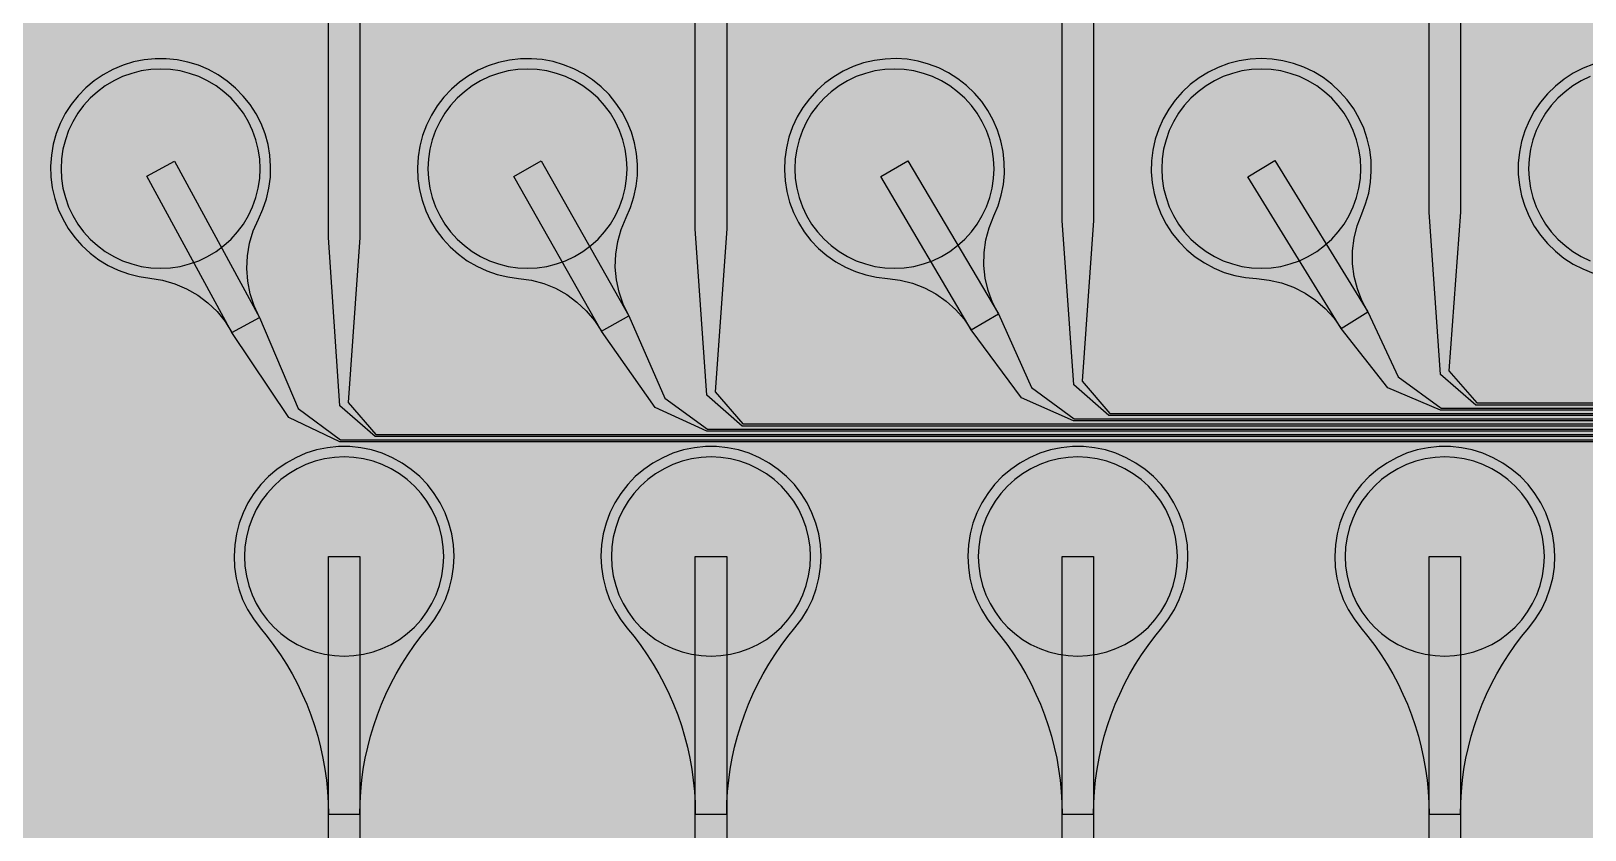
# Model space of a CAD drawing. Header units: metres. Extents: x -7240 to 10960, y -29667 to 1823.
# Drawn here: x 3424 to 4907, y -18413 to -17651 of the extents above; entities that cross this region are included whole.
import ezdxf

# ---------------------------------------------------------------- set-up
doc = ezdxf.new("R2010")
doc.units = ezdxf.units.M
for name, color, linetype in [('Metal1', 4, 'CONTINUOUS'), ('Polyimide', 7, 'CONTINUOUS'), ('Polyimide_Negative', 5, 'CONTINUOUS')]:
    doc.layers.add(name, color=color, linetype=linetype)

msp = doc.modelspace()

# ---------------------------------------------------------------- hatches: boundary and pattern name
at = {"layer": 'Polyimide'}
msp.add_hatch(color=7, dxfattribs=at).paths.add_polyline_path([(4088.5, -11806.9), (4098.7, -11851.2), (4115.6, -11893.5), (4138.6, -11932.7), (4167.4, -11968), (4201.1, -11998.5), (4239, -12023.6), (4280.3, -12042.7), (4349.2, -12073.7), (4413.2, -12113.8), (4471.3, -12162), (4522.3, -12217.7), (4565.4, -12279.7), (4599.7, -12346.9), (4624.7, -12418.2), (4639.9, -12492.2), (4645, -12567.5), (4639.9, -12642.8), (4624.7, -12716.8), (4599.7, -12788.1), (4565.4, -12855.3), (4522.3, -12917.3), (4471.3, -12973), (4413.2, -13021.2), (4349.2, -13061.3), (4280.3, -13092.3), (4239, -13111.4), (4201.1, -13136.5), (4167.4, -13167), (4138.6, -13202.3), (4115.6, -13241.5), (4098.7, -13283.8), (4088.5, -13328.1), (4085, -13373.5), (4085, -13567.5), (4099.4, -13861.6), (4142.6, -14152.8), (4214.2, -14438.4), (4313.4, -14715.5), (4439.2, -14981.7), (4590.6, -15234.2), (4766, -15470.7), (4963.7, -15688.8), (5181.8, -15886.5), (5418.3, -16061.9), (5670.8, -16213.3), (5936.9, -16339.1), (6214.1, -16438.3), (6499.7, -16509.9), (6790.9, -16553.1), (7085, -16567.5), (9960.4, -16567.5), (10038.8, -16571.4), (10116.4, -16582.9), (10192.6, -16601.9), (10266.5, -16628.4), (10337.5, -16662), (10404.8, -16702.3), (10467.9, -16749.1), (10526.1, -16801.8), (10578.8, -16860), (10625.6, -16923), (10665.9, -16990.4), (10699.5, -17061.4), (10725.9, -17135.3), (10745, -17211.4), (10756.5, -17289.1), (10760.4, -17367.5), (10760.4, -21957.3), (10721.6, -22012.9), (10686, -22070.6), (10653.6, -22130.1), (10624.5, -22191.4), (10598.9, -22254.2), (10576.8, -22318.2), (10558.3, -22383.5), (10543.4, -22449.6), (10532.2, -22516.5), (10524.7, -22583.8), (10521, -22651.5), (10521, -22719.3), (10524.7, -22787), (10532.2, -22854.4), (10543.4, -22921.2), (10558.3, -22987.4), (10576.8, -23052.6), (10598.9, -23116.7), (10624.5, -23179.5), (10653.6, -23240.7), (10686, -23300.3), (10721.6, -23357.9), (10760.4, -23413.5), (10760.4, -28667.5), (10756.5, -28745.9), (10745, -28823.6), (10725.9, -28899.7), (10699.5, -28973.6), (10665.9, -29044.6), (10625.6, -29112), (10578.8, -29175), (10526.1, -29233.2), (10467.9, -29285.9), (10404.8, -29332.7), (10337.5, -29373), (10266.5, -29406.6), (10192.6, -29433.1), (10116.4, -29452.1), (10038.8, -29463.6), (9960.4, -29467.5), (-6239.6, -29467.5), (-6318, -29463.6), (-6395.7, -29452.1), (-6471.9, -29433.1), (-6545.8, -29406.6), (-6616.7, -29373), (-6684.1, -29332.7), (-6747.1, -29285.9), (-6805.3, -29233.2), (-6858, -29175), (-6904.8, -29112), (-6945.2, -29044.6), (-6978.7, -28973.6), (-7005.2, -28899.7), (-7024.3, -28823.6), (-7035.8, -28745.9), (-7039.6, -28667.5), (-7039.6, -23426.3), (-6999.4, -23370.1), (-6962.3, -23311.6), (-6928.7, -23251.2), (-6898.5, -23189), (-6871.8, -23125.1), (-6848.8, -23059.9), (-6829.5, -22993.4), (-6814, -22926), (-6802.4, -22857.8), (-6794.6, -22789.1), (-6790.7, -22720), (-6790.7, -22650.8), (-6794.6, -22581.8), (-6802.4, -22513), (-6814, -22444.8), (-6829.5, -22377.4), (-6848.8, -22311), (-6871.8, -22245.7), (-6898.5, -22181.9), (-6928.7, -22119.7), (-6962.3, -22059.2), (-6999.4, -22000.8), (-7039.6, -21944.5), (-7039.6, -17367.5), (-7035.8, -17289.1), (-7024.3, -17211.4), (-7005.2, -17135.3), (-6978.7, -17061.4), (-6945.2, -16990.4), (-6904.8, -16923), (-6858, -16860), (-6805.3, -16801.8), (-6747.1, -16749.1), (-6684.1, -16702.3), (-6616.7, -16662), (-6545.8, -16628.4), (-6471.9, -16601.9), (-6395.7, -16582.9), (-6318, -16571.4), (-6239.6, -16567.5), (-3334, -16567.5), (-3039.9, -16553.1), (-2748.7, -16509.9), (-2463.1, -16438.3), (-2185.9, -16339.1), (-1919.8, -16213.3), (-1667.3, -16061.9), (-1430.8, -15886.5), (-1212.7, -15688.8), (-1015, -15470.7), (-839.6, -15234.2), (-688.2, -14981.7), (-562.4, -14715.5), (-463.2, -14438.4), (-391.6, -14152.8), (-348.4, -13861.6), (-334, -13567.5), (-334, -13373.5), (-337.5, -13328.1), (-347.7, -13283.8), (-364.6, -13241.5), (-387.6, -13202.3), (-416.4, -13167), (-450.1, -13136.5), (-488, -13111.4), (-529.3, -13092.3), (-529.3, -13092.3), (-598.2, -13061.3), (-662.2, -13021.2), (-720.3, -12973), (-771.3, -12917.3), (-814.4, -12855.3), (-848.7, -12788.1), (-873.7, -12716.8), (-888.9, -12642.8), (-894, -12567.5), (-888.9, -12492.2), (-873.7, -12418.2), (-848.7, -12346.9), (-814.4, -12279.7), (-771.3, -12217.7), (-720.3, -12162), (-662.2, -12113.8), (-598.2, -12073.7), (-529.3, -12042.7), (-488, -12023.6), (-450.1, -11998.5), (-416.4, -11968), (-387.6, -11932.7), (-364.6, -11893.5), (-347.7, -11851.2), (-337.5, -11806.9), (-334, -11761.5), (-334, -11074.3), (-337.5, -11028.9), (-347.7, -10984.6), (-364.6, -10942.4), (-387.6, -10903.1), (-416.4, -10867.8), (-450.1, -10837.3), (-488, -10812.2), (-529.3, -10793.2), (-529.3, -10793.2), (-598.2, -10762.1), (-662.2, -10722.1), (-720.3, -10673.8), (-771.3, -10618.1), (-814.4, -10556.1), (-848.7, -10488.9), (-873.7, -10417.6), (-888.9, -10343.7), (-894, -10268.3), (-888.9, -10193), (-873.7, -10119), (-848.7, -10047.8), (-814.4, -9980.5), (-771.3, -9918.5), (-720.3, -9862.9), (-662.2, -9814.6), (-598.2, -9774.6), (-529.3, -9743.5), (-488, -9724.5), (-450.1, -9699.4), (-416.4, -9668.8), (-387.6, -9633.5), (-364.6, -9594.3), (-347.7, -9552), (-337.5, -9507.7), (-334, -9462.4), (-334, -8775.1), (-337.5, -8729.8), (-347.7, -8685.5), (-364.6, -8643.2), (-387.6, -8604), (-416.4, -8568.7), (-450.1, -8538.1), (-488, -8513), (-529.3, -8494), (-529.3, -8494), (-598.2, -8462.9), (-662.2, -8422.9), (-720.3, -8374.6), (-771.3, -8319), (-814.4, -8257), (-848.7, -8189.7), (-873.7, -8118.5), (-888.9, -8044.5), (-894, -7969.2), (-888.9, -7893.8), (-873.7, -7819.9), (-848.7, -7748.6), (-814.4, -7681.4), (-771.3, -7619.4), (-720.3, -7563.7), (-662.2, -7515.4), (-598.2, -7475.4), (-529.3, -7444.3), (-529.3, -7444.3), (-488, -7425.3), (-450.1, -7400.2), (-416.4, -7369.7), (-387.6, -7334.4), (-364.6, -7295.1), (-347.7, -7252.9), (-337.5, -7208.6), (-334, -7163.2), (-334, -6476), (-337.5, -6430.6), (-347.7, -6386.3), (-364.6, -6344), (-387.6, -6304.8), (-416.4, -6269.5), (-450.1, -6239), (-488, -6213.9), (-529.3, -6194.8), (-529.3, -6194.8), (-598.2, -6163.8), (-662.2, -6123.7), (-720.3, -6075.5), (-771.3, -6019.8), (-814.4, -5957.8), (-848.7, -5890.6), (-873.7, -5819.3), (-888.9, -5745.3), (-894, -5670), (-888.9, -5594.7), (-873.7, -5520.7), (-848.7, -5449.4), (-814.4, -5382.2), (-771.3, -5320.2), (-720.3, -5264.5), (-662.2, -5216.3), (-598.2, -5176.2), (-529.3, -5145.2), (-529.3, -5145.2), (-488, -5126.1), (-450.1, -5101), (-416.4, -5070.5), (-387.6, -5035.2), (-364.6, -4996), (-347.7, -4953.7), (-337.5, -4909.4), (-334, -4864), (-334, 380), (-334, 1522.5), (-289, 1522.5), (-288.8, 1515.6), (-288.1, 1508.8), (-287, 1502), (-285.4, 1495.3), (-283.4, 1488.7), (-281, 1482.3), (-278.2, 1476.1), (-274.9, 1470), (-271.3, 1464.2), (-267.3, 1458.6), (-262.9, 1453.3), (-258.2, 1448.3), (-253.2, 1443.6), (-247.9, 1439.2), (-242.3, 1435.2), (-236.5, 1431.6), (-230.4, 1428.3), (-224.2, 1425.5), (-217.8, 1423.1), (-211.2, 1421.1), (-204.5, 1419.5), (-197.7, 1418.4), (-190.9, 1417.7), (-184, 1417.5), (-177.1, 1417.7), (-170.3, 1418.4), (-163.5, 1419.5), (-156.8, 1421.1), (-150.2, 1423.1), (-143.8, 1425.5), (-137.6, 1428.3), (-131.5, 1431.6), (-125.7, 1435.2), (-120.1, 1439.2), (-114.8, 1443.6), (-109.8, 1448.3), (-105.1, 1453.3), (-100.7, 1458.6), (-96.7, 1464.2), (-93.1, 1470), (-89.8, 1476.1), (-87, 1482.3), (-84.6, 1488.7), (-82.6, 1495.3), (-81, 1502), (-79.9, 1508.8), (-79.2, 1515.6), (-79, 1522.5), (1786, 1522.5), (3835, 1522.5), (3835.2, 1529), (3835.9, 1535.6), (3836.9, 1542), (3838.4, 1548.4), (3840.3, 1554.6), (3842.6, 1560.8), (3845.3, 1566.7), (3848.4, 1572.5), (3851.9, 1578.1), (3855.7, 1583.4), (3859.8, 1588.4), (3864.3, 1593.2), (3869.1, 1597.7), (3874.1, 1601.8), (3879.4, 1605.6), (3885, 1609.1), (3890.8, 1612.2), (3896.7, 1614.9), (3902.9, 1617.2), (3909.1, 1619.1), (3915.5, 1620.6), (3921.9, 1621.6), (3928.5, 1622.3), (3935, 1622.5), (3941.5, 1622.3), (3948.1, 1621.6), (3954.5, 1620.6), (3960.9, 1619.1), (3967.1, 1617.2), (3973.3, 1614.9), (3979.2, 1612.2), (3985, 1609.1), (3990.6, 1605.6), (3995.9, 1601.8), (4000.9, 1597.7), (4005.7, 1593.2), (4010.2, 1588.4), (4014.3, 1583.4), (4018.1, 1578.1), (4021.6, 1572.5), (4024.7, 1566.7), (4027.4, 1560.8), (4029.7, 1554.6), (4031.6, 1548.4), (4033.1, 1542), (4034.1, 1535.6), (4034.8, 1529), (4035, 1522.5), (4085, 1522.5), (4085, 380), (4085, 330), (4085, -4864), (4088.5, -4909.4), (4098.7, -4953.7), (4115.6, -4996), (4138.6, -5035.2), (4167.4, -5070.5), (4201.1, -5101), (4239, -5126.1), (4280.3, -5145.2), (4280.3, -5145.2), (4349.2, -5176.2), (4413.2, -5216.3), (4471.3, -5264.5), (4522.3, -5320.2), (4565.4, -5382.2), (4599.7, -5449.4), (4624.7, -5520.7), (4639.9, -5594.7), (4645, -5670), (4639.9, -5745.3), (4624.7, -5819.3), (4599.7, -5890.6), (4565.4, -5957.8), (4522.3, -6019.8), (4471.3, -6075.5), (4413.2, -6123.7), (4349.2, -6163.8), (4280.3, -6194.8), (4239, -6213.9), (4201.1, -6239), (4167.4, -6269.5), (4138.6, -6304.8), (4115.6, -6344), (4098.7, -6386.3), (4088.5, -6430.6), (4085, -6476), (4085, -11761.5), (4088.5, -11806.9)])

# ---------------------------------------------------------------- linework, layer by layer
at = {"layer": 'Metal1'}
for points in [[(9321.9, -19226.6), (9321.9, -18067.4), (9292.5, -18038), (3752.5, -18038), (3718.9, -18008.6), (3707.9, -17848), (3707.9, -17042.5), (3737.9, -17042.5), (3737.9, -17848), (3726.8, -18005.4), (3753.3, -18036), (9293.3, -18036), (9323.9, -18066.6), (9323.9, -19227.4)], [(9331.9, -19236.6), (9331.9, -18057.4), (9302.5, -18028), (4102.5, -18028), (4068.9, -17998.6), (4057.9, -17840), (4057.9, -17042.5), (4087.9, -17042.5), (4087.9, -17840), (4076.9, -17995.4), (4103.3, -18026), (9303.3, -18026), (9333.9, -18056.6), (9333.9, -19237.4)], [(9341.9, -19246.6), (9341.9, -18047.4), (9312.5, -18018), (4452.5, -18018), (4418.9, -17988.7), (4407.9, -17832), (4407.9, -17042.5), (4437.9, -17042.5), (4437.9, -17832), (4426.9, -17985.3), (4453.3, -18016), (9313.3, -18016), (9343.9, -18046.6), (9343.9, -19247.4)], [(9351.9, -19256.6), (9351.9, -18037.4), (9322.5, -18008), (4802.5, -18008), (4768.8, -17978.7), (4757.9, -17824), (4757.9, -17042.5), (4787.9, -17042.5), (4787.9, -17824), (4776.9, -17975.3), (4803.3, -18006), (9323.3, -18006), (9353.9, -18036.6), (9353.9, -19257.4)], [(4914.6, -17682.9), (4904.9, -17686.7), (4895.5, -17691.5), (4886.7, -17697.1), (4878.5, -17703.7), (4871, -17711), (4864.3, -17719), (4858.3, -17727.6), (4853.3, -17736.8), (4849.2, -17746.5), (4846.1, -17756.5), (4844.1, -17766.8), (4843, -17777.2), (4843, -17787.7), (4844, -17798.1), (4846.1, -17808.4), (4849.2, -17818.4), (4853.3, -17828), (4858.3, -17837.2), (4864.2, -17845.9), (4870.9, -17853.9), (4878.4, -17861.2), (4886.6, -17867.8), (4895.4, -17873.5), (4904.7, -17878.2), (4914.5, -17882.1)], [(9316.9, -19221.6), (9316.9, -18072.4), (9287.5, -18043), (3718.8, -18043), (3670.3, -18019.9), (3615.8, -17938.7), (3534.7, -17789.7), (3561.1, -17775.3), (3642.2, -17924.4), (3679.2, -18011.4), (3719.4, -18041), (9288.3, -18041), (9318.9, -18071.6), (9318.9, -19222.4)], [(9326.9, -19231.6), (9326.9, -18062.4), (9297.5, -18033), (4068.8, -18033), (4019.7, -18010.4), (3968.4, -17937.6), (3884.8, -17789.9), (3910.9, -17775.1), (3994.5, -17922.8), (4028.9, -18001.4), (4069.4, -18031), (9298.3, -18031), (9328.9, -18061.6), (9328.9, -19232.4)], [(9336.9, -19241.6), (9336.9, -18052.4), (9307.5, -18023), (4418.8, -18023), (4369.1, -18001), (4321.1, -17936.3), (4235, -17790.1), (4260.8, -17774.9), (4347, -17921.1), (4378.6, -17991.3), (4419.4, -18021), (9308.3, -18021), (9338.9, -18051.6), (9338.9, -19242.4)], [(9346.9, -19251.6), (9346.9, -18042.4), (9317.5, -18013), (4768.8, -18013), (4718.4, -17991.7), (4674, -17934.9), (4585.1, -17790.4), (4610.7, -17774.6), (4699.6, -17919.2), (4728.4, -17981.2), (4769.3, -18011), (9318.3, -18011), (9348.9, -18041.6), (9348.9, -19252.4)], [(3133.3, -19126), (4742.5, -19126), (4768.9, -19095.3), (4757.9, -18942), (4757.9, -18152.5), (4787.9, -18152.5), (4787.9, -18942), (4776.9, -19098.7), (4743.3, -19128), (3132.5, -19128)], [(3143.3, -19116), (4392.5, -19116), (4418.8, -19085.3), (4407.9, -18934), (4407.9, -18152.5), (4437.9, -18152.5), (4437.9, -18934), (4426.9, -19088.7), (4393.3, -19118), (3142.5, -19118)], [(3153.3, -19106), (4042.5, -19106), (4068.8, -19075.3), (4057.9, -18926), (4057.9, -18152.5), (4087.9, -18152.5), (4087.9, -18926), (4076.9, -19078.7), (4043.3, -19108), (3152.5, -19108)], [(3163.3, -19096), (3692.5, -19096), (3718.8, -19065.3), (3707.9, -18918), (3707.9, -18152.5), (3737.9, -18152.5), (3737.9, -18918), (3727, -19068.7), (3693.3, -19098), (3162.5, -19098)]]:
    msp.add_lwpolyline(points, dxfattribs=at)
for points in [[(3642.2, -17924.4), (3637, -17913.4), (3633.2, -17901.8), (3630.9, -17889.8), (3630, -17877.7), (3630.6, -17865.5), (3632.7, -17853.5), (3636.2, -17841.8), (3641.2, -17830.7), (3645.5, -17821.2), (3648.9, -17811.2), (3651.2, -17801), (3652.6, -17790.6), (3652.8, -17780.2), (3652.1, -17769.7), (3650.3, -17759.4), (3647.5, -17749.3), (3643.7, -17739.5), (3638.9, -17730.2), (3633.2, -17721.4), (3626.7, -17713.2), (3619.4, -17705.7), (3611.4, -17698.9), (3602.8, -17693), (3593.6, -17688), (3583.9, -17683.9), (3573.9, -17680.8), (3563.6, -17678.7), (3553.2, -17677.6), (3542.7, -17677.6), (3532.3, -17678.7), (3522, -17680.7), (3512, -17683.8), (3502.4, -17687.9), (3493.1, -17692.9), (3484.5, -17698.8), (3476.5, -17705.5), (3469.1, -17713), (3462.6, -17721.2), (3456.9, -17730), (3452.1, -17739.4), (3448.3, -17749.1), (3445.5, -17759.2), (3443.7, -17769.5), (3442.9, -17780), (3443.2, -17790.4), (3444.5, -17800.8), (3446.8, -17811.1), (3450.2, -17821), (3454.5, -17830.5), (3459.8, -17839.6), (3465.9, -17848.1), (3472.8, -17855.9), (3480.5, -17863.1), (3488.9, -17869.4), (3497.9, -17874.8), (3507.3, -17879.3), (3517.2, -17882.9), (3527.3, -17885.5), (3537.7, -17887), (3549.7, -17888.9), (3561.4, -17892.3), (3572.6, -17897.1), (3583.2, -17903.2), (3592.9, -17910.5), (3601.7, -17918.9), (3609.4, -17928.4), (3615.8, -17938.7), (3642.2, -17924.4)], [(3994.5, -17922.8), (3989.2, -17911.9), (3985.2, -17900.3), (3982.7, -17888.4), (3981.6, -17876.3), (3982, -17864.1), (3983.9, -17852.1), (3987.2, -17840.4), (3992, -17829.1), (3996.1, -17819.5), (3999.3, -17809.5), (4001.5, -17799.3), (4002.7, -17788.9), (4002.8, -17778.4), (4001.9, -17768), (3999.9, -17757.7), (3996.9, -17747.6), (3992.9, -17737.9), (3988, -17728.7), (3982.2, -17720), (3975.6, -17711.9), (3968.1, -17704.5), (3960, -17697.9), (3951.3, -17692.1), (3942, -17687.2), (3932.3, -17683.3), (3922.2, -17680.4), (3911.9, -17678.4), (3901.5, -17677.6), (3891, -17677.7), (3880.6, -17678.9), (3870.3, -17681.2), (3860.4, -17684.4), (3850.8, -17688.7), (3841.7, -17693.8), (3833.1, -17699.9), (3825.2, -17706.7), (3818, -17714.4), (3811.6, -17722.7), (3806.1, -17731.6), (3801.4, -17741), (3797.8, -17750.8), (3795.1, -17760.9), (3793.5, -17771.3), (3792.9, -17781.7), (3793.3, -17792.2), (3794.8, -17802.6), (3797.3, -17812.7), (3800.8, -17822.6), (3805.3, -17832.1), (3810.7, -17841.1), (3817, -17849.5), (3824.1, -17857.2), (3831.9, -17864.2), (3840.4, -17870.3), (3849.4, -17875.6), (3858.9, -17880), (3868.8, -17883.4), (3879, -17885.8), (3889.4, -17887.2), (3901.5, -17888.9), (3913.3, -17892), (3924.5, -17896.6), (3935.2, -17902.5), (3945, -17909.7), (3953.9, -17918), (3961.8, -17927.4), (3968.4, -17937.6), (3994.5, -17922.8)], [(4347, -17921.1), (4341.5, -17910.2), (4337.3, -17898.8), (4334.5, -17886.9), (4333.2, -17874.8), (4333.4, -17862.6), (4335.1, -17850.5), (4338.2, -17838.8), (4342.8, -17827.5), (4346.8, -17817.8), (4349.8, -17807.7), (4351.8, -17797.5), (4352.8, -17787), (4352.7, -17776.5), (4351.6, -17766.1), (4349.4, -17755.9), (4346.3, -17745.9), (4342.1, -17736.3), (4337.1, -17727.1), (4331.1, -17718.5), (4324.3, -17710.5), (4316.7, -17703.2), (4308.5, -17696.8), (4299.6, -17691.2), (4290.3, -17686.4), (4280.5, -17682.7), (4270.4, -17679.9), (4260.1, -17678.2), (4249.6, -17677.5), (4239.1, -17677.9), (4228.7, -17679.3), (4218.5, -17681.7), (4208.6, -17685.1), (4199.1, -17689.5), (4190.1, -17694.8), (4181.6, -17701), (4173.9, -17708), (4166.8, -17715.8), (4160.6, -17724.2), (4155.2, -17733.2), (4150.7, -17742.7), (4147.2, -17752.6), (4144.8, -17762.7), (4143.3, -17773.1), (4142.9, -17783.6), (4143.5, -17794), (4145.2, -17804.4), (4147.9, -17814.5), (4151.6, -17824.3), (4156.2, -17833.7), (4161.8, -17842.6), (4168.2, -17850.9), (4175.4, -17858.5), (4183.3, -17865.3), (4191.9, -17871.3), (4201.1, -17876.5), (4210.7, -17880.7), (4220.6, -17883.9), (4230.9, -17886.1), (4241.3, -17887.3), (4253.4, -17888.8), (4265.2, -17891.8), (4276.6, -17896.1), (4287.3, -17901.9), (4297.3, -17908.9), (4306.3, -17917), (4314.3, -17926.2), (4321.1, -17936.3), (4347, -17921.1)], [(4699.6, -17919.2), (4693.8, -17908.4), (4689.5, -17897.1), (4686.5, -17885.3), (4685, -17873.2), (4684.9, -17861), (4686.4, -17848.9), (4689.3, -17837.1), (4693.6, -17825.7), (4697.4, -17815.9), (4700.3, -17805.8), (4702.1, -17795.5), (4702.8, -17785), (4702.6, -17774.6), (4701.3, -17764.2), (4698.9, -17754), (4695.6, -17744), (4691.3, -17734.5), (4686, -17725.4), (4679.9, -17716.9), (4672.9, -17709.1), (4665.2, -17702), (4656.9, -17695.6), (4647.9, -17690.2), (4638.5, -17685.7), (4628.6, -17682.1), (4618.5, -17679.5), (4608.1, -17678), (4597.6, -17677.5), (4587.2, -17678), (4576.8, -17679.6), (4566.6, -17682.3), (4556.8, -17685.9), (4547.4, -17690.4), (4538.5, -17695.9), (4530.1, -17702.3), (4522.5, -17709.4), (4515.6, -17717.3), (4509.5, -17725.8), (4504.3, -17734.9), (4500, -17744.5), (4496.7, -17754.5), (4494.4, -17764.7), (4493.1, -17775.1), (4492.9, -17785.6), (4493.7, -17796), (4495.6, -17806.3), (4498.5, -17816.4), (4502.4, -17826.1), (4507.2, -17835.4), (4512.9, -17844.2), (4519.5, -17852.4), (4526.9, -17859.8), (4534.9, -17866.5), (4543.6, -17872.4), (4552.8, -17877.3), (4562.5, -17881.4), (4572.5, -17884.4), (4582.8, -17886.4), (4593.3, -17887.4), (4605.4, -17888.7), (4617.2, -17891.4), (4628.7, -17895.6), (4639.6, -17901.1), (4649.7, -17907.9), (4658.9, -17915.9), (4667, -17924.9), (4674, -17934.9), (4699.6, -17919.2)], [(3737.9, -18398.1), (3738.1, -18387.3), (3738.7, -18376.6), (3739.8, -18365.9), (3741.2, -18355.3), (3743.1, -18344.7), (3745.4, -18334.2), (3748.1, -18323.9), (3751.2, -18313.6), (3754.7, -18303.4), (3758.6, -18293.4), (3762.8, -18283.6), (3767.5, -18273.9), (3772.5, -18264.4), (3777.9, -18255.1), (3783.7, -18246.1), (3789.8, -18237.3), (3796.2, -18228.7), (3803, -18220.4), (3809.4, -18211.9), (3815, -18202.9), (3819.6, -18193.3), (3823.2, -18183.4), (3825.8, -18173.1), (3827.4, -18162.6), (3827.9, -18152), (3827.3, -18141.4), (3825.6, -18130.9), (3822.9, -18120.7), (3819.2, -18110.8), (3814.5, -18101.3), (3808.9, -18092.3), (3802.4, -18083.9), (3795, -18076.2), (3787, -18069.3), (3778.3, -18063.3), (3769, -18058.2), (3759.2, -18054), (3749.1, -18050.8), (3738.7, -18048.7), (3728.2, -18047.6), (3717.6, -18047.6), (3707, -18048.7), (3696.6, -18050.8), (3686.5, -18054), (3676.8, -18058.2), (3667.5, -18063.3), (3658.8, -18069.3), (3650.7, -18076.2), (3643.4, -18083.9), (3636.9, -18092.3), (3631.2, -18101.3), (3626.5, -18110.8), (3622.8, -18120.7), (3620.1, -18130.9), (3618.5, -18141.4), (3617.9, -18152), (3618.4, -18162.6), (3619.9, -18173.1), (3622.5, -18183.4), (3626.1, -18193.3), (3630.8, -18202.9), (3636.3, -18211.9), (3642.7, -18220.4), (3649.5, -18228.7), (3656, -18237.3), (3662.1, -18246.1), (3667.8, -18255.1), (3673.2, -18264.4), (3678.3, -18273.9), (3682.9, -18283.6), (3687.2, -18293.4), (3691.1, -18303.4), (3694.6, -18313.6), (3697.7, -18323.9), (3700.4, -18334.2), (3702.7, -18344.7), (3704.5, -18355.3), (3706, -18365.9), (3707, -18376.6), (3707.7, -18387.3), (3707.9, -18398.1), (3737.9, -18398.1)], [(4087.9, -18398.1), (4088.1, -18387.3), (4088.7, -18376.6), (4089.8, -18365.9), (4091.2, -18355.3), (4093.1, -18344.7), (4095.4, -18334.2), (4098.1, -18323.9), (4101.2, -18313.6), (4104.7, -18303.4), (4108.6, -18293.4), (4112.8, -18283.6), (4117.5, -18273.9), (4122.5, -18264.4), (4127.9, -18255.1), (4133.7, -18246.1), (4139.8, -18237.3), (4146.2, -18228.7), (4153, -18220.4), (4159.4, -18211.9), (4165, -18202.9), (4169.6, -18193.3), (4173.2, -18183.4), (4175.8, -18173.1), (4177.4, -18162.6), (4177.9, -18152), (4177.3, -18141.4), (4175.6, -18130.9), (4172.9, -18120.7), (4169.2, -18110.8), (4164.5, -18101.3), (4158.9, -18092.3), (4152.4, -18083.9), (4145, -18076.2), (4137, -18069.3), (4128.3, -18063.3), (4119, -18058.2), (4109.2, -18054), (4099.1, -18050.8), (4088.7, -18048.7), (4078.2, -18047.6), (4067.6, -18047.6), (4057, -18048.7), (4046.6, -18050.8), (4036.5, -18054), (4026.8, -18058.2), (4017.5, -18063.3), (4008.8, -18069.3), (4000.7, -18076.2), (3993.4, -18083.9), (3986.9, -18092.3), (3981.2, -18101.3), (3976.5, -18110.8), (3972.8, -18120.7), (3970.1, -18130.9), (3968.5, -18141.4), (3967.9, -18152), (3968.4, -18162.6), (3969.9, -18173.1), (3972.5, -18183.4), (3976.1, -18193.3), (3980.8, -18202.9), (3986.3, -18211.9), (3992.7, -18220.4), (3999.5, -18228.7), (4006, -18237.3), (4012.1, -18246.1), (4017.8, -18255.1), (4023.2, -18264.4), (4028.3, -18273.9), (4032.9, -18283.6), (4037.2, -18293.4), (4041.1, -18303.4), (4044.6, -18313.6), (4047.7, -18323.9), (4050.4, -18334.2), (4052.7, -18344.7), (4054.5, -18355.3), (4056, -18365.9), (4057, -18376.6), (4057.7, -18387.3), (4057.9, -18398.1), (4087.9, -18398.1)], [(4437.9, -18398.1), (4438.1, -18387.3), (4438.7, -18376.6), (4439.8, -18365.9), (4441.2, -18355.3), (4443.1, -18344.7), (4445.4, -18334.2), (4448.1, -18323.9), (4451.2, -18313.6), (4454.7, -18303.4), (4458.6, -18293.4), (4462.8, -18283.6), (4467.5, -18273.9), (4472.5, -18264.4), (4477.9, -18255.1), (4483.7, -18246.1), (4489.8, -18237.3), (4496.2, -18228.7), (4503, -18220.4), (4509.4, -18211.9), (4515, -18202.9), (4519.6, -18193.3), (4523.2, -18183.4), (4525.8, -18173.1), (4527.4, -18162.6), (4527.9, -18152), (4527.3, -18141.4), (4525.6, -18130.9), (4522.9, -18120.7), (4519.2, -18110.8), (4514.5, -18101.3), (4508.9, -18092.3), (4502.4, -18083.9), (4495, -18076.2), (4487, -18069.3), (4478.3, -18063.3), (4469, -18058.2), (4459.2, -18054), (4449.1, -18050.8), (4438.7, -18048.7), (4428.2, -18047.6), (4417.6, -18047.6), (4407, -18048.7), (4396.6, -18050.8), (4386.5, -18054), (4376.8, -18058.2), (4367.5, -18063.3), (4358.8, -18069.3), (4350.7, -18076.2), (4343.4, -18083.9), (4336.9, -18092.3), (4331.2, -18101.3), (4326.5, -18110.8), (4322.8, -18120.7), (4320.1, -18130.9), (4318.5, -18141.4), (4317.9, -18152), (4318.4, -18162.6), (4319.9, -18173.1), (4322.5, -18183.4), (4326.1, -18193.3), (4330.8, -18202.9), (4336.3, -18211.9), (4342.7, -18220.4), (4349.5, -18228.7), (4356, -18237.3), (4362.1, -18246.1), (4367.8, -18255.1), (4373.2, -18264.4), (4378.3, -18273.9), (4382.9, -18283.6), (4387.2, -18293.4), (4391.1, -18303.4), (4394.6, -18313.6), (4397.7, -18323.9), (4400.4, -18334.2), (4402.7, -18344.7), (4404.5, -18355.3), (4406, -18365.9), (4407, -18376.6), (4407.7, -18387.3), (4407.9, -18398.1), (4437.9, -18398.1)], [(4787.9, -18398.1), (4788.1, -18387.3), (4788.7, -18376.6), (4789.8, -18365.9), (4791.2, -18355.3), (4793.1, -18344.7), (4795.4, -18334.2), (4798.1, -18323.9), (4801.2, -18313.6), (4804.7, -18303.4), (4808.6, -18293.4), (4812.8, -18283.6), (4817.5, -18273.9), (4822.5, -18264.4), (4827.9, -18255.1), (4833.7, -18246.1), (4839.8, -18237.3), (4846.2, -18228.7), (4853, -18220.4), (4859.4, -18211.9), (4865, -18202.9), (4869.6, -18193.3), (4873.2, -18183.4), (4875.8, -18173.1), (4877.4, -18162.6), (4877.9, -18152), (4877.3, -18141.4), (4875.6, -18130.9), (4872.9, -18120.7), (4869.2, -18110.8), (4864.5, -18101.3), (4858.9, -18092.3), (4852.4, -18083.9), (4845, -18076.2), (4837, -18069.3), (4828.3, -18063.3), (4819, -18058.2), (4809.2, -18054), (4799.1, -18050.8), (4788.7, -18048.7), (4778.2, -18047.6), (4767.6, -18047.6), (4757, -18048.7), (4746.6, -18050.8), (4736.5, -18054), (4726.8, -18058.2), (4717.5, -18063.3), (4708.8, -18069.3), (4700.7, -18076.2), (4693.4, -18083.9), (4686.9, -18092.3), (4681.2, -18101.3), (4676.5, -18110.8), (4672.8, -18120.7), (4670.1, -18130.9), (4668.5, -18141.4), (4667.9, -18152), (4668.4, -18162.6), (4669.9, -18173.1), (4672.5, -18183.4), (4676.1, -18193.3), (4680.8, -18202.9), (4686.3, -18211.9), (4692.7, -18220.4), (4699.5, -18228.7), (4706, -18237.3), (4712.1, -18246.1), (4717.8, -18255.1), (4723.2, -18264.4), (4728.3, -18273.9), (4732.9, -18283.6), (4737.2, -18293.4), (4741.1, -18303.4), (4744.6, -18313.6), (4747.7, -18323.9), (4750.4, -18334.2), (4752.7, -18344.7), (4754.5, -18355.3), (4756, -18365.9), (4757, -18376.6), (4757.7, -18387.3), (4757.9, -18398.1), (4787.9, -18398.1)]]:
    msp.add_lwpolyline(points, close=True, dxfattribs=at)
at = {"layer": 'Polyimide_Negative'}
for points in [[(3642.9, -17782.5), (3642.4, -17773.2), (3641, -17764), (3638.8, -17754.9), (3635.6, -17746.1), (3631.7, -17737.7), (3626.9, -17729.7), (3621.3, -17722.2), (3615.1, -17715.3), (3608.1, -17709.1), (3600.7, -17703.5), (3592.7, -17698.7), (3584.2, -17694.7), (3575.5, -17691.6), (3566.4, -17689.3), (3557.2, -17688), (3547.9, -17687.5), (3538.6, -17688), (3529.3, -17689.3), (3520.3, -17691.6), (3511.5, -17694.7), (3503.1, -17698.7), (3495.1, -17703.5), (3487.6, -17709.1), (3480.7, -17715.3), (3474.4, -17722.2), (3468.9, -17729.7), (3464.1, -17737.7), (3460.1, -17746.1), (3457, -17754.9), (3454.7, -17764), (3453.3, -17773.2), (3452.9, -17782.5), (3453.3, -17791.8), (3454.7, -17801), (3457, -17810.1), (3460.1, -17818.9), (3464.1, -17827.3), (3468.9, -17835.3), (3474.4, -17842.8), (3480.7, -17849.7), (3487.6, -17855.9), (3495.1, -17861.5), (3503.1, -17866.3), (3511.5, -17870.3), (3520.3, -17873.4), (3529.3, -17875.7), (3538.6, -17877), (3547.9, -17877.5), (3557.2, -17877), (3566.4, -17875.7), (3575.5, -17873.4), (3584.2, -17870.3), (3592.7, -17866.3), (3600.7, -17861.5), (3608.1, -17855.9), (3615.1, -17849.7), (3621.3, -17842.8), (3626.9, -17835.3), (3631.7, -17827.3), (3635.6, -17818.9), (3638.8, -17810.1), (3641, -17801), (3642.4, -17791.8), (3642.9, -17782.5)], [(3992.9, -17782.5), (3992.4, -17773.2), (3991, -17764), (3988.8, -17754.9), (3985.6, -17746.1), (3981.7, -17737.7), (3976.9, -17729.7), (3971.3, -17722.2), (3965.1, -17715.3), (3958.1, -17709.1), (3950.7, -17703.5), (3942.7, -17698.7), (3934.2, -17694.7), (3925.5, -17691.6), (3916.4, -17689.3), (3907.2, -17688), (3897.9, -17687.5), (3888.6, -17688), (3879.3, -17689.3), (3870.3, -17691.6), (3861.5, -17694.7), (3853.1, -17698.7), (3845.1, -17703.5), (3837.6, -17709.1), (3830.7, -17715.3), (3824.4, -17722.2), (3818.9, -17729.7), (3814.1, -17737.7), (3810.1, -17746.1), (3807, -17754.9), (3804.7, -17764), (3803.3, -17773.2), (3802.9, -17782.5), (3803.3, -17791.8), (3804.7, -17801), (3807, -17810.1), (3810.1, -17818.9), (3814.1, -17827.3), (3818.9, -17835.3), (3824.4, -17842.8), (3830.7, -17849.7), (3837.6, -17855.9), (3845.1, -17861.5), (3853.1, -17866.3), (3861.5, -17870.3), (3870.3, -17873.4), (3879.3, -17875.7), (3888.6, -17877), (3897.9, -17877.5), (3907.2, -17877), (3916.4, -17875.7), (3925.5, -17873.4), (3934.2, -17870.3), (3942.7, -17866.3), (3950.7, -17861.5), (3958.1, -17855.9), (3965.1, -17849.7), (3971.3, -17842.8), (3976.9, -17835.3), (3981.7, -17827.3), (3985.6, -17818.9), (3988.8, -17810.1), (3991, -17801), (3992.4, -17791.8), (3992.9, -17782.5)], [(4342.9, -17782.5), (4342.4, -17773.2), (4341, -17764), (4338.8, -17754.9), (4335.6, -17746.1), (4331.7, -17737.7), (4326.9, -17729.7), (4321.3, -17722.2), (4315.1, -17715.3), (4308.1, -17709.1), (4300.7, -17703.5), (4292.7, -17698.7), (4284.2, -17694.7), (4275.5, -17691.6), (4266.4, -17689.3), (4257.2, -17688), (4247.9, -17687.5), (4238.6, -17688), (4229.3, -17689.3), (4220.3, -17691.6), (4211.5, -17694.7), (4203.1, -17698.7), (4195.1, -17703.5), (4187.6, -17709.1), (4180.7, -17715.3), (4174.4, -17722.2), (4168.9, -17729.7), (4164.1, -17737.7), (4160.1, -17746.1), (4157, -17754.9), (4154.7, -17764), (4153.3, -17773.2), (4152.9, -17782.5), (4153.3, -17791.8), (4154.7, -17801), (4157, -17810.1), (4160.1, -17818.9), (4164.1, -17827.3), (4168.9, -17835.3), (4174.4, -17842.8), (4180.7, -17849.7), (4187.6, -17855.9), (4195.1, -17861.5), (4203.1, -17866.3), (4211.5, -17870.3), (4220.3, -17873.4), (4229.3, -17875.7), (4238.6, -17877), (4247.9, -17877.5), (4257.2, -17877), (4266.4, -17875.7), (4275.5, -17873.4), (4284.2, -17870.3), (4292.7, -17866.3), (4300.7, -17861.5), (4308.1, -17855.9), (4315.1, -17849.7), (4321.3, -17842.8), (4326.9, -17835.3), (4331.7, -17827.3), (4335.6, -17818.9), (4338.8, -17810.1), (4341, -17801), (4342.4, -17791.8), (4342.9, -17782.5)], [(4692.9, -17782.5), (4692.4, -17773.2), (4691, -17764), (4688.8, -17754.9), (4685.6, -17746.1), (4681.7, -17737.7), (4676.9, -17729.7), (4671.3, -17722.2), (4665.1, -17715.3), (4658.1, -17709.1), (4650.7, -17703.5), (4642.7, -17698.7), (4634.2, -17694.7), (4625.5, -17691.6), (4616.4, -17689.3), (4607.2, -17688), (4597.9, -17687.5), (4588.6, -17688), (4579.3, -17689.3), (4570.3, -17691.6), (4561.5, -17694.7), (4553.1, -17698.7), (4545.1, -17703.5), (4537.6, -17709.1), (4530.7, -17715.3), (4524.4, -17722.2), (4518.9, -17729.7), (4514.1, -17737.7), (4510.1, -17746.1), (4507, -17754.9), (4504.7, -17764), (4503.3, -17773.2), (4502.9, -17782.5), (4503.3, -17791.8), (4504.7, -17801), (4507, -17810.1), (4510.1, -17818.9), (4514.1, -17827.3), (4518.9, -17835.3), (4524.4, -17842.8), (4530.7, -17849.7), (4537.6, -17855.9), (4545.1, -17861.5), (4553.1, -17866.3), (4561.5, -17870.3), (4570.3, -17873.4), (4579.3, -17875.7), (4588.6, -17877), (4597.9, -17877.5), (4607.2, -17877), (4616.4, -17875.7), (4625.5, -17873.4), (4634.2, -17870.3), (4642.7, -17866.3), (4650.7, -17861.5), (4658.1, -17855.9), (4665.1, -17849.7), (4671.3, -17842.8), (4676.9, -17835.3), (4681.7, -17827.3), (4685.6, -17818.9), (4688.8, -17810.1), (4691, -17801), (4692.4, -17791.8), (4692.9, -17782.5)], [(3817.9, -18152.5), (3817.4, -18143.2), (3816, -18134), (3813.8, -18124.9), (3810.6, -18116.1), (3806.7, -18107.7), (3801.9, -18099.7), (3796.3, -18092.2), (3790.1, -18085.3), (3783.1, -18079.1), (3775.7, -18073.5), (3767.7, -18068.7), (3759.2, -18064.7), (3750.5, -18061.6), (3741.4, -18059.3), (3732.2, -18058), (3722.9, -18057.5), (3713.6, -18058), (3704.3, -18059.3), (3695.3, -18061.6), (3686.5, -18064.7), (3678.1, -18068.7), (3670.1, -18073.5), (3662.6, -18079.1), (3655.7, -18085.3), (3649.4, -18092.2), (3643.9, -18099.7), (3639.1, -18107.7), (3635.1, -18116.1), (3632, -18124.9), (3629.7, -18134), (3628.3, -18143.2), (3627.9, -18152.5), (3628.3, -18161.8), (3629.7, -18171), (3632, -18180.1), (3635.1, -18188.9), (3639.1, -18197.3), (3643.9, -18205.3), (3649.4, -18212.8), (3655.7, -18219.7), (3662.6, -18225.9), (3670.1, -18231.5), (3678.1, -18236.3), (3686.5, -18240.3), (3695.3, -18243.4), (3704.3, -18245.7), (3713.6, -18247), (3722.9, -18247.5), (3732.2, -18247), (3741.4, -18245.7), (3750.5, -18243.4), (3759.2, -18240.3), (3767.7, -18236.3), (3775.7, -18231.5), (3783.1, -18225.9), (3790.1, -18219.7), (3796.3, -18212.8), (3801.9, -18205.3), (3806.7, -18197.3), (3810.6, -18188.9), (3813.8, -18180.1), (3816, -18171), (3817.4, -18161.8), (3817.9, -18152.5)], [(4167.9, -18152.5), (4167.4, -18143.2), (4166, -18134), (4163.8, -18124.9), (4160.6, -18116.1), (4156.7, -18107.7), (4151.9, -18099.7), (4146.3, -18092.2), (4140.1, -18085.3), (4133.1, -18079.1), (4125.7, -18073.5), (4117.7, -18068.7), (4109.2, -18064.7), (4100.5, -18061.6), (4091.4, -18059.3), (4082.2, -18058), (4072.9, -18057.5), (4063.6, -18058), (4054.3, -18059.3), (4045.3, -18061.6), (4036.5, -18064.7), (4028.1, -18068.7), (4020.1, -18073.5), (4012.6, -18079.1), (4005.7, -18085.3), (3999.4, -18092.2), (3993.9, -18099.7), (3989.1, -18107.7), (3985.1, -18116.1), (3982, -18124.9), (3979.7, -18134), (3978.3, -18143.2), (3977.9, -18152.5), (3978.3, -18161.8), (3979.7, -18171), (3982, -18180.1), (3985.1, -18188.9), (3989.1, -18197.3), (3993.9, -18205.3), (3999.4, -18212.8), (4005.7, -18219.7), (4012.6, -18225.9), (4020.1, -18231.5), (4028.1, -18236.3), (4036.5, -18240.3), (4045.3, -18243.4), (4054.3, -18245.7), (4063.6, -18247), (4072.9, -18247.5), (4082.2, -18247), (4091.4, -18245.7), (4100.5, -18243.4), (4109.2, -18240.3), (4117.7, -18236.3), (4125.7, -18231.5), (4133.1, -18225.9), (4140.1, -18219.7), (4146.3, -18212.8), (4151.9, -18205.3), (4156.7, -18197.3), (4160.6, -18188.9), (4163.8, -18180.1), (4166, -18171), (4167.4, -18161.8), (4167.9, -18152.5)], [(4517.9, -18152.5), (4517.4, -18143.2), (4516, -18134), (4513.8, -18124.9), (4510.6, -18116.1), (4506.7, -18107.7), (4501.9, -18099.7), (4496.3, -18092.2), (4490.1, -18085.3), (4483.1, -18079.1), (4475.7, -18073.5), (4467.7, -18068.7), (4459.2, -18064.7), (4450.5, -18061.6), (4441.4, -18059.3), (4432.2, -18058), (4422.9, -18057.5), (4413.6, -18058), (4404.3, -18059.3), (4395.3, -18061.6), (4386.5, -18064.7), (4378.1, -18068.7), (4370.1, -18073.5), (4362.6, -18079.1), (4355.7, -18085.3), (4349.4, -18092.2), (4343.9, -18099.7), (4339.1, -18107.7), (4335.1, -18116.1), (4332, -18124.9), (4329.7, -18134), (4328.3, -18143.2), (4327.9, -18152.5), (4328.3, -18161.8), (4329.7, -18171), (4332, -18180.1), (4335.1, -18188.9), (4339.1, -18197.3), (4343.9, -18205.3), (4349.4, -18212.8), (4355.7, -18219.7), (4362.6, -18225.9), (4370.1, -18231.5), (4378.1, -18236.3), (4386.5, -18240.3), (4395.3, -18243.4), (4404.3, -18245.7), (4413.6, -18247), (4422.9, -18247.5), (4432.2, -18247), (4441.4, -18245.7), (4450.5, -18243.4), (4459.2, -18240.3), (4467.7, -18236.3), (4475.7, -18231.5), (4483.1, -18225.9), (4490.1, -18219.7), (4496.3, -18212.8), (4501.9, -18205.3), (4506.7, -18197.3), (4510.6, -18188.9), (4513.8, -18180.1), (4516, -18171), (4517.4, -18161.8), (4517.9, -18152.5)], [(4867.9, -18152.5), (4867.4, -18143.2), (4866, -18134), (4863.8, -18124.9), (4860.6, -18116.1), (4856.7, -18107.7), (4851.9, -18099.7), (4846.3, -18092.2), (4840.1, -18085.3), (4833.1, -18079.1), (4825.7, -18073.5), (4817.7, -18068.7), (4809.2, -18064.7), (4800.5, -18061.6), (4791.4, -18059.3), (4782.2, -18058), (4772.9, -18057.5), (4763.6, -18058), (4754.3, -18059.3), (4745.3, -18061.6), (4736.5, -18064.7), (4728.1, -18068.7), (4720.1, -18073.5), (4712.6, -18079.1), (4705.7, -18085.3), (4699.4, -18092.2), (4693.9, -18099.7), (4689.1, -18107.7), (4685.1, -18116.1), (4682, -18124.9), (4679.7, -18134), (4678.3, -18143.2), (4677.9, -18152.5), (4678.3, -18161.8), (4679.7, -18171), (4682, -18180.1), (4685.1, -18188.9), (4689.1, -18197.3), (4693.9, -18205.3), (4699.4, -18212.8), (4705.7, -18219.7), (4712.6, -18225.9), (4720.1, -18231.5), (4728.1, -18236.3), (4736.5, -18240.3), (4745.3, -18243.4), (4754.3, -18245.7), (4763.6, -18247), (4772.9, -18247.5), (4782.2, -18247), (4791.4, -18245.7), (4800.5, -18243.4), (4809.2, -18240.3), (4817.7, -18236.3), (4825.7, -18231.5), (4833.1, -18225.9), (4840.1, -18219.7), (4846.3, -18212.8), (4851.9, -18205.3), (4856.7, -18197.3), (4860.6, -18188.9), (4863.8, -18180.1), (4866, -18171), (4867.4, -18161.8), (4867.9, -18152.5)]]:
    msp.add_lwpolyline(points, close=True, dxfattribs=at)
msp.add_lwpolyline([(4911.5, -17694.7), (4903.1, -17698.7), (4895.1, -17703.5), (4887.6, -17709.1), (4880.7, -17715.3), (4874.4, -17722.2), (4868.9, -17729.7), (4864.1, -17737.7), (4860.1, -17746.1), (4857, -17754.9), (4854.7, -17764), (4853.3, -17773.2), (4852.9, -17782.5), (4853.3, -17791.8), (4854.7, -17801), (4857, -17810.1), (4860.1, -17818.9), (4864.1, -17827.3), (4868.9, -17835.3), (4874.4, -17842.8), (4880.7, -17849.7), (4887.6, -17855.9), (4895.1, -17861.5), (4903.1, -17866.3), (4911.5, -17870.3)], dxfattribs=at)

doc.saveas('drawing.dxf')
